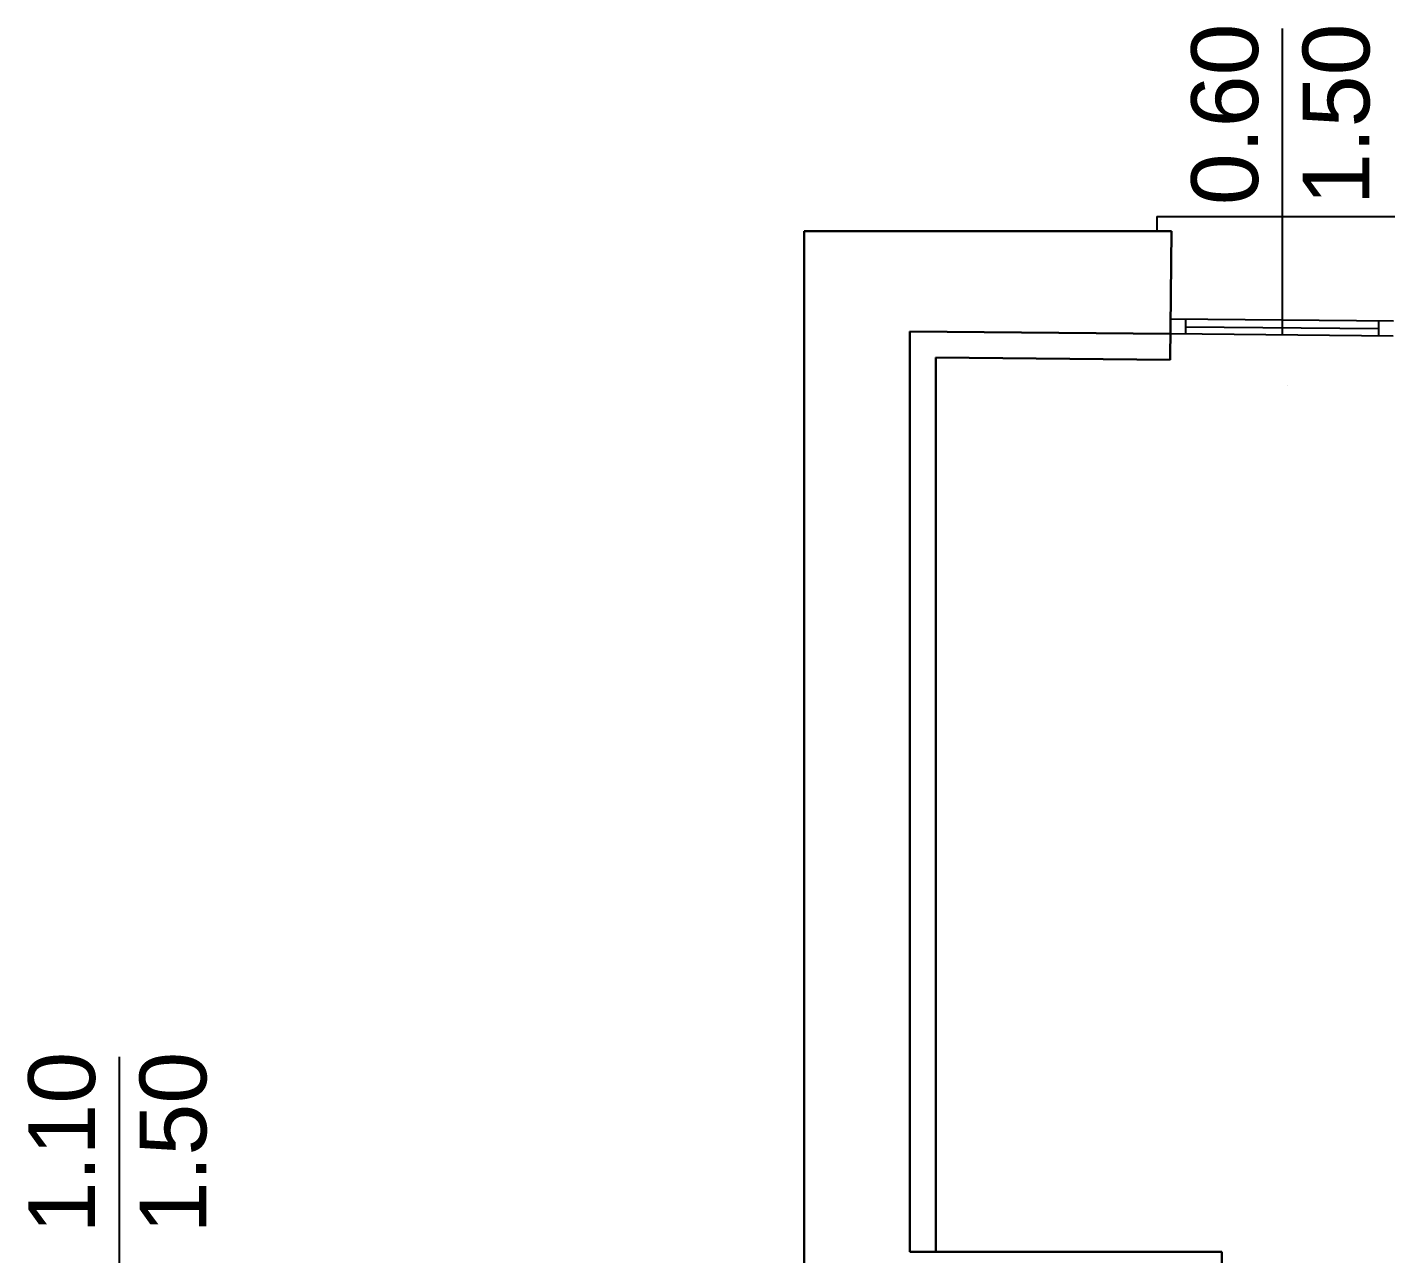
# Model space of a CAD drawing. Header units: centimetres. Extents: x 12341 to 13908, y -2402 to -1040.
# Drawn here: x 12493.4 to 12859.3, y -1370.3 to -1039.8 of the extents above; entities that cross this region are included whole.
import ezdxf

# ---------------------------------------------------------------- set-up
doc = ezdxf.new("R2010")
doc.units = ezdxf.units.CM
doc.linetypes.add('CONTINUA', pattern=[0])
doc.layers.add('Linee-04', color=6, linetype='Continuous', lineweight=30)
doc.layers.add('Quote', color=5, linetype='Continuous', lineweight=5)
doc.layers.add('PROSP', color=1, linetype='Continuous')
doc.layers.add('prosp1', color=1, linetype='Continuous')
doc.styles.get("Standard").update_dxf_attribs({"font": 'verdana.ttf'})
doc.styles.add('stile1', font='arial.ttf')
doc.dimstyles.new('INTERNE', dxfattribs={"dimtxt": 0.15, "dimasz": 0.25, "dimexe": 0.1, "dimexo": 0.5, "dimgap": 0.05, "dimtad": 0, "dimrnd": 0.01, "dimzin": 0, "dimdsep": 46, "dimtxsty": 'stile1', "dimblk": 'NONE', "dimcen": 0.09, "dimse1": 1, "dimse2": 1, "dimsd1": 1, "dimsd2": 1, "dimclrd": 1, "dimclrt": 1, "dimadec": 0, "dimazin": 0, "dimtfac": 1, "dimtofl": 0, "dimtmove": 0, "dimatfit": 3, "dimldrblk": 'NONE', "dimfxl": 1, "dimtolj": 1, "dimtzin": 0, "dimarcsym": 0})

# ---------------------------------------------------------------- blocks, each defined once
blk = doc.blocks.new('*D276')
at = {"layer": 'Defpoints', "color": 0, "lineweight": 5, "transparency": 16777216}
for p in [(12738.11753407992, -1128.854426028071), (12928.10772992277, -1130.717164529396), (12928.04421504394, -1137.195370815035)]:
    blk.add_point(p, dxfattribs=at)
at = {"layer": 'Linee-04', "color": 1, "transparency": 16777216, "insert": (12833.04911712251, -1136.264001564373), "char_height": 0.15, "attachment_point": 5, "rotation": 359.4382676725306, "style": 'stile1'}
blk.add_mtext('\\A1;190.00', dxfattribs=at)
blk = doc.blocks.new('_None')

msp = doc.modelspace()

# ---------------------------------------------------------------- linework, layer by layer
at = {"layer": 'Linee-04'}
for p, q in [((12702.61753407991, -1374.785458845416), (12702.61753407993, -1094.785458845402)), ((12702.61753407993, -1094.785458845402), (12801.61753407994, -1094.785458845402)), ((12801.61753407993, -1094.785458845402), (12801.27743722834, -1129.473670525486)), ((12731.11753407992, -1369.785458845402), (12731.11753407992, -1121.785458845402)), ((12801.34606467934, -1122.474006942614), (12731.11753407992, -1121.785458845402)), ((12738.11753407992, -1369.785458845402), (12738.11753407992, -1128.854426028071)), ((12801.27743722834, -1129.473670525486), (12738.11753407992, -1128.854426028071)), ((12815.10772992275, -1369.785458845402), (12731.11753407992, -1369.785458845402)), ((12815.10772992275, -1406.785458845416), (12815.10772992275, -1369.785458845402))]:
    msp.add_line(p, q, dxfattribs=at)
at = {"layer": 'PROSP'}
for q in [(12865.61753407992, -1090.785458845402), (12797.61753407993, -1094.785458845402)]:
    msp.add_line((12797.61753407993, -1090.785458845402), q, dxfattribs=at)
at = {"layer": 'prosp1', "linetype": 'CONTINUA', "ltscale": 2}
for p, q in [((12831.38239685926, -1040.168122872676), (12831.38239685925, -1122.768494940518)), ((12861.37951335291, -1119.062406204782), (12801.3852803656, -1118.47419918101)), ((12805.38508812722, -1118.51341486729), (12805.34587244096, -1122.513222628909)), ((12857.37970559129, -1119.023190518502), (12857.34048990501, -1123.02299828012)), ((12861.34029766664, -1123.0622139664), (12801.34606467933, -1122.474006942643)), ((12805.36548028409, -1120.513318748092), (12857.36009774814, -1121.023094399318)), ((12518.10772992276, -1317.185279025182), (12518.10772992276, -1395.785458845417))]:
    msp.add_line(p, q, dxfattribs=at)

# ---------------------------------------------------------------- texts
at = {"layer": 'Quote', "char_height": 18, "width": 46.3, "attachment_point": 1, "rotation": 89.99999999999993}
for s, insert in [('{\\fArial|b0|i0|c0|p34;0.60\\P1.50}', (12806.90312343039, -1087.775547906824)), ('{\\fArial|b0|i0|c0|p34;1.10\\P1.50}', (12493.6284564939, -1364.792704059345))]:
    msp.add_mtext(s, dxfattribs=dict(at, insert=insert))

# ---------------------------------------------------------------- dimensions: what is measured, and where the dimension line sits
at = {"layer": 'Linee-04'}
dim = msp.add_aligned_dim(p1=(12738.11753407992, -1128.854426028071), p2=(12928.10772992277, -1130.717164529396), distance=-6.478517640565921, dimstyle='INTERNE', dxfattribs=at)
dim.commit()
dim.dimension.update_dxf_attribs({"geometry": '*D276', "text_midpoint": (12833.04911712251, -1136.264001564373)})

doc.saveas('drawing.dxf')
